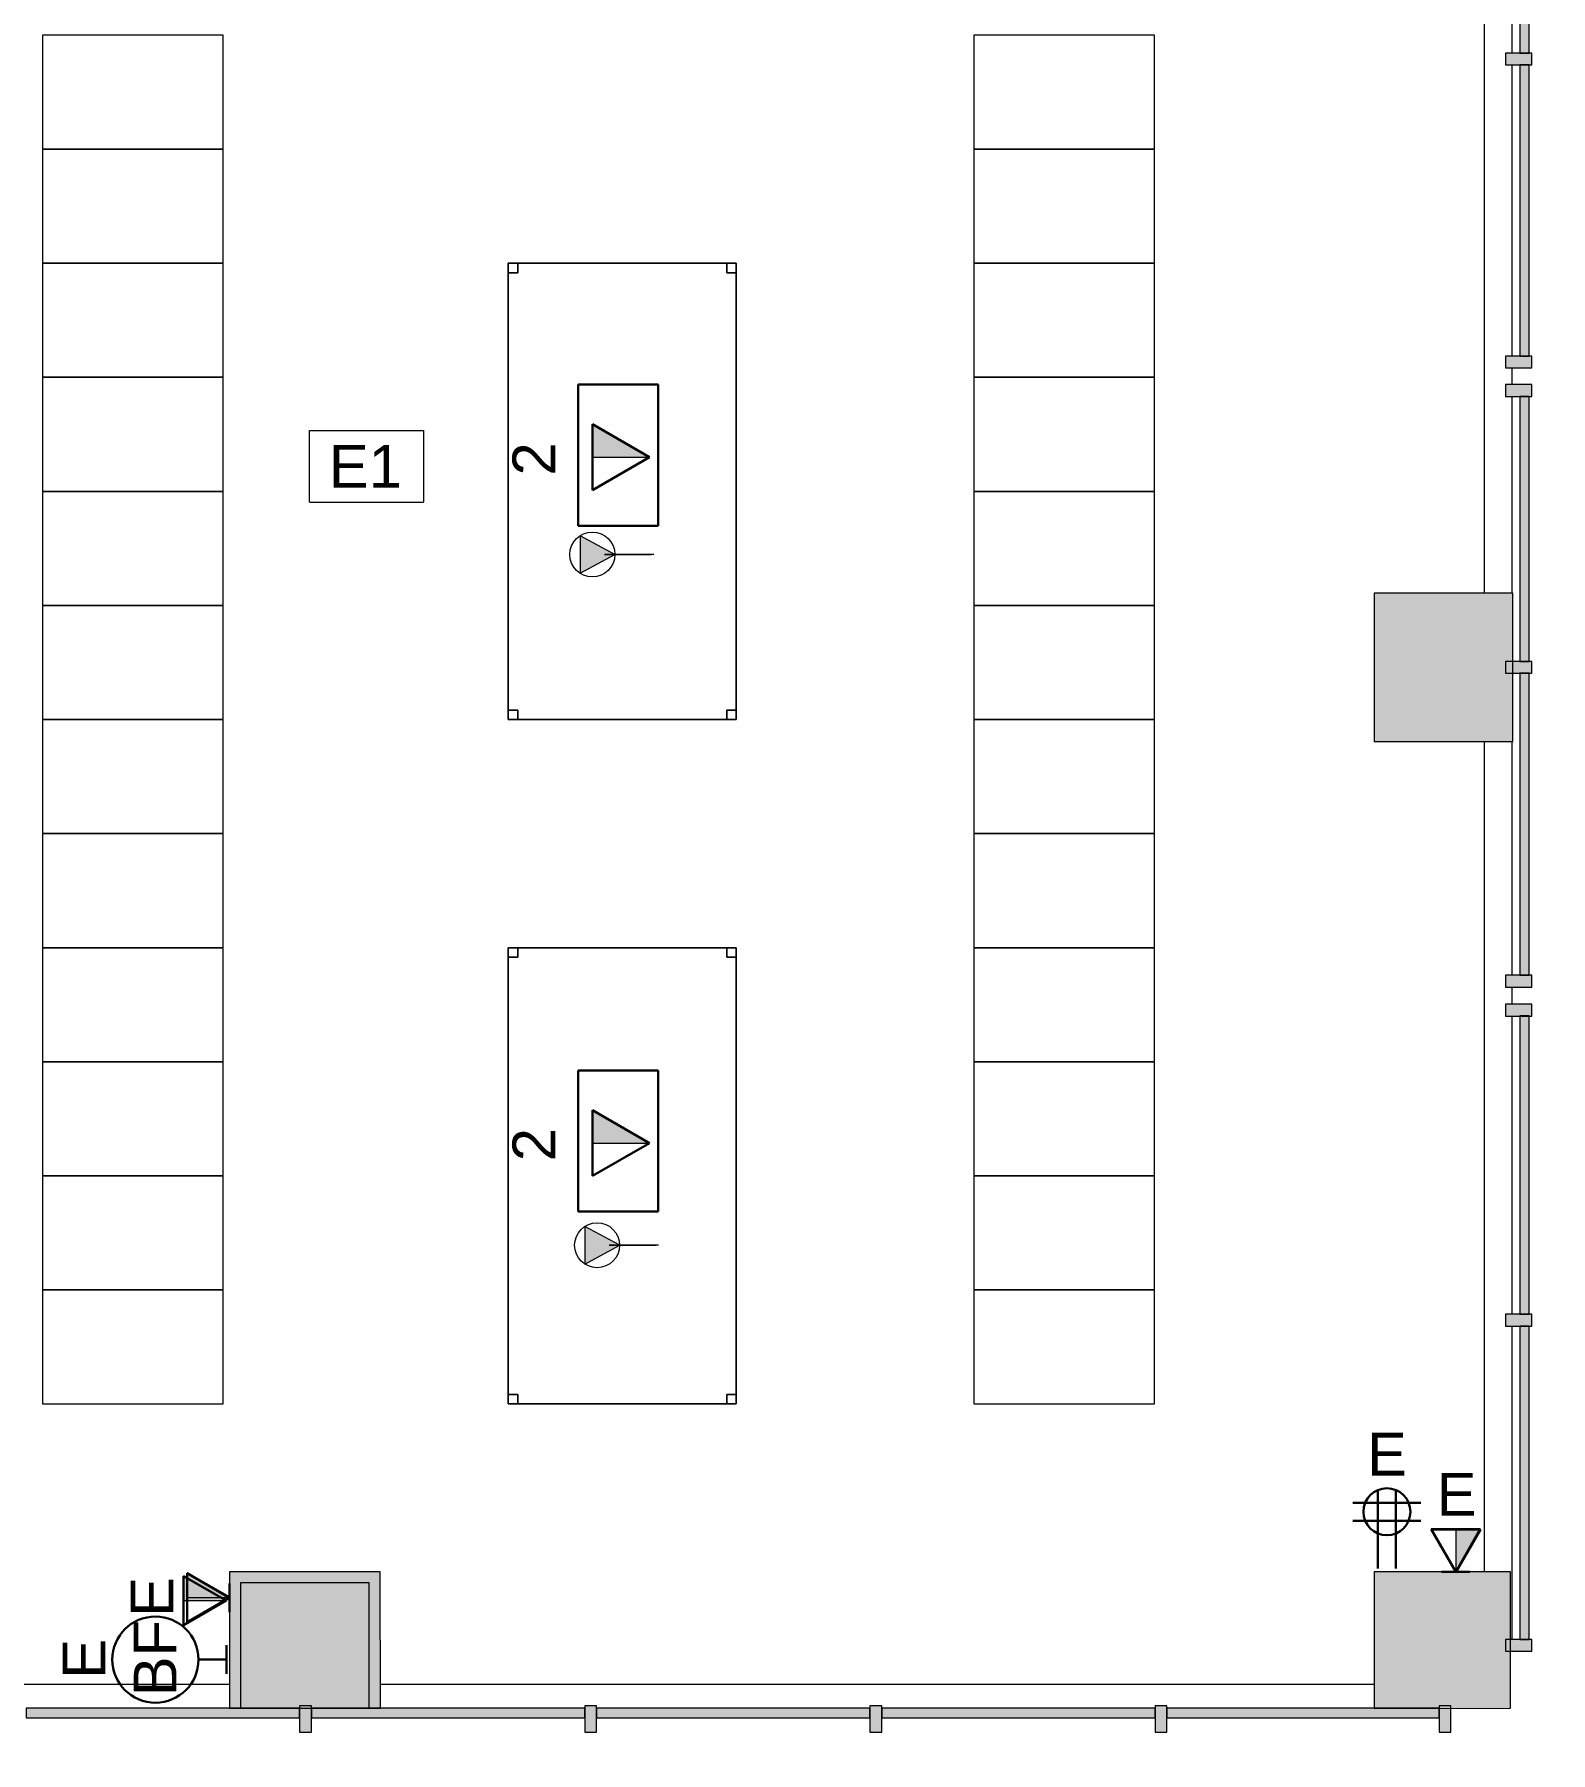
# Model space of a CAD drawing. Header units: inches. Extents: x 385 to 2249, y -1773 to -36.
# Drawn here: x 1874.4 to 2193.4, y -1729.2 to -1367.7 of the extents above; entities that cross this region are included whole.
import ezdxf

# ---------------------------------------------------------------- set-up
doc = ezdxf.new("R2010")
doc.units = ezdxf.units.IN
doc.header["$MEASUREMENT"] = 0
for name, color, linetype, lineweight in [('A-ANNO-KEYN', 231, 'Continuous', 9), ('A-ANNO-NOTE', 131, 'Continuous', 30), ('A-COLS', 52, 'Continuous', 13), ('A-GENM', 13, 'Continuous', 9), ('A-GLAZ-CURT', 52, 'Continuous', 13), ('A-GLAZ-CWMG', 51, 'Continuous', 13), ('A-WALL', 113, 'Continuous', 13), ('I-FURN', 30, 'Continuous', 9)]:
    doc.layers.add(name, color=color, linetype=linetype, lineweight=lineweight)
doc.styles.add('Arial', font='arial.ttf', dxfattribs={"height": 9})
doc.styles.add('Swis721 Lt BT', font='swissl.ttf', dxfattribs={"height": 9})

# ---------------------------------------------------------------- blocks, each defined once
blk = doc.blocks.new('System Panel - Glazed 2-5105823-Level 7 POWER _ SIGNAL')
at = {"layer": 'A-GLAZ-CURT', "lineweight": 9}
blk.add_hatch(color=7, dxfattribs=at).paths.add_polyline_path([(-14.35, 0.25), (28.75, 0.25), (28.75, 2.25), (-28.75, 2.25), (-28.75, 0.25)], flags=0)
at = {"layer": 'A-GLAZ-CURT', "color": 8, "lineweight": 20}
for p, q in [((28.75, 2.25), (-28.75, 2.25)), ((-28.75, 2.25), (-28.75, 0.25)), ((-28.75, 0.25), (28.75, 0.25)), ((28.75, 0.25), (28.75, 2.25))]:
    blk.add_line(p, q, dxfattribs=at)
blk = doc.blocks.new('Rectangular Mullion - 2_5_ x 5_ rectangular-5104493-Level 7 POWER _ SIGNAL')
at = {"layer": 'A-GLAZ-CWMG', "lineweight": 9}
blk.add_hatch(color=7, dxfattribs=at).paths.add_polyline_path([(0, 2.75), (0, -2.75), (-2.5, -2.75), (-2.5, 2.75)], flags=0)
at = {"layer": 'A-GLAZ-CWMG', "color": 8, "lineweight": 20}
for p, q in [((-2.5, 2.75), (0, 2.75)), ((-2.5, -2.75), (-2.5, 2.75)), ((0, 2.75), (0, -2.75)), ((0, -2.75), (-2.5, -2.75))]:
    blk.add_line(p, q, dxfattribs=at)
blk = doc.blocks.new('System Panel - Glazed 2-5104046-Level 7 POWER _ SIGNAL')
at = {"layer": 'A-GLAZ-CURT', "lineweight": 9}
blk.add_hatch(color=7, dxfattribs=at).paths.add_polyline_path([(-28.63, 0.25), (28.63, 0.25), (28.63, 2.25), (-28.63, 2.25)], flags=0)
at = {"layer": 'A-GLAZ-CURT', "color": 8, "lineweight": 20}
for p, q in [((28.63, 2.25), (-28.63, 2.25)), ((-28.63, 2.25), (-28.63, 0.25)), ((-28.63, 0.25), (28.63, 0.25)), ((28.63, 0.25), (28.63, 2.25))]:
    blk.add_line(p, q, dxfattribs=at)
blk = doc.blocks.new('System Panel - Glazed 2-5105010-Level 7 POWER _ SIGNAL')
at = {"layer": 'A-GLAZ-CURT', "lineweight": 9}
blk.add_hatch(color=7, dxfattribs=at).paths.add_polyline_path([(32.96, 2.25), (-32.96, 2.25), (-32.96, 0.25), (32.96, 0.25)], flags=0)
at = {"layer": 'A-GLAZ-CURT', "color": 8, "lineweight": 20}
for p, q in [((32.96, 2.25), (-32.96, 2.25)), ((-32.96, 2.25), (-32.96, 0.25)), ((-32.96, 0.25), (32.96, 0.25)), ((32.96, 0.25), (32.96, 2.25))]:
    blk.add_line(p, q, dxfattribs=at)
blk = doc.blocks.new('System Panel - Glazed 2-5375402-Level 7 POWER _ SIGNAL')
at = {"layer": 'A-GLAZ-CURT', "lineweight": 9}
blk.add_hatch(color=7, dxfattribs=at).paths.add_polyline_path([(31.4, 2.25), (-31.4, 2.25), (-31.4, 0.25), (31.4, 0.25)], flags=0)
at = {"layer": 'A-GLAZ-CURT', "color": 8, "lineweight": 20}
for p, q in [((31.4, 2.25), (-31.4, 2.25)), ((-31.4, 2.25), (-31.4, 0.25)), ((-31.4, 0.25), (31.4, 0.25)), ((31.4, 0.25), (31.4, 2.25))]:
    blk.add_line(p, q, dxfattribs=at)
blk = doc.blocks.new('System Panel - Glazed 2-5375404-Level 7 POWER _ SIGNAL')
at = {"layer": 'A-GLAZ-CURT', "lineweight": 9}
blk.add_hatch(color=7, dxfattribs=at).paths.add_polyline_path([(31.76, 2.25), (-31.76, 2.25), (-31.76, 0.25), (31.76, 0.25)], flags=0)
at = {"layer": 'A-GLAZ-CURT', "color": 8, "lineweight": 20}
for p, q in [((31.76, 2.25), (-31.76, 2.25)), ((-31.76, 2.25), (-31.76, 0.25)), ((-31.76, 0.25), (31.76, 0.25)), ((31.76, 0.25), (31.76, 2.25))]:
    blk.add_line(p, q, dxfattribs=at)
blk = doc.blocks.new('System Panel - Glazed 2-5375664-Level 7 POWER _ SIGNAL')
at = {"layer": 'A-GLAZ-CURT', "lineweight": 9}
blk.add_hatch(color=7, dxfattribs=at).paths.add_polyline_path([(27.875, 2.25), (-27.875, 2.25), (-27.875, 0.25), (27.875, 0.25)], flags=0)
at = {"layer": 'A-GLAZ-CURT', "color": 8, "lineweight": 20}
for p, q in [((27.875, 2.25), (-27.875, 2.25)), ((-27.875, 2.25), (-27.875, 0.25)), ((-27.875, 0.25), (27.875, 0.25)), ((27.875, 0.25), (27.875, 2.25))]:
    blk.add_line(p, q, dxfattribs=at)
blk = doc.blocks.new('System Panel - Glazed 2-5375666-Level 7 POWER _ SIGNAL')
at = {"layer": 'A-GLAZ-CURT', "lineweight": 9}
blk.add_hatch(color=7, dxfattribs=at).paths.add_polyline_path([(30.625, 2.25), (-30.625, 2.25), (-30.625, 0.25), (30.625, 0.25)], flags=0)
at = {"layer": 'A-GLAZ-CURT', "color": 8, "lineweight": 20}
for p, q in [((30.625, 2.25), (-30.625, 2.25)), ((-30.625, 2.25), (-30.625, 0.25)), ((-30.625, 0.25), (30.625, 0.25)), ((30.625, 0.25), (30.625, 2.25))]:
    blk.add_line(p, q, dxfattribs=at)
blk = doc.blocks.new('System Panel - Glazed 2-5104492-Level 7 POWER _ SIGNAL')
at = {"layer": 'A-GLAZ-CURT', "lineweight": 9}
blk.add_hatch(color=7, dxfattribs=at).paths.add_polyline_path([(30.75, 0.25), (30.75, 2.25), (-30.75, 2.25), (-30.75, 0.25), (-12.1, 0.25)], flags=0)
at = {"layer": 'A-GLAZ-CURT', "color": 8, "lineweight": 20}
for p, q in [((30.75, 2.25), (-30.75, 2.25)), ((-30.75, 2.25), (-30.75, 0.25)), ((-30.75, 0.25), (30.75, 0.25)), ((30.75, 0.25), (30.75, 2.25))]:
    blk.add_line(p, q, dxfattribs=at)
blk = doc.blocks.new('Columns 15 - Columns 4-5094592-Level 7 POWER _ SIGNAL')
at = {"layer": 'A-COLS', "color": 8, "lineweight": 20}
for p, q in [((1386.75, -824.84), (1378.58, -849.96)), ((1412.53, -833.21), (1386.75, -824.84)), ((1404.36, -858.34), (1412.53, -833.21)), ((1378.58, -849.96), (1404.36, -858.34))]:
    blk.add_line(p, q, dxfattribs=at)
blk = doc.blocks.new('Walls 59 - Walls 3-5097470-Level 7 POWER _ SIGNAL')
at = {"layer": 'A-WALL', "lineweight": 9}
for p, q in [((54.48, -1088.07), (54.48, -1297.16)), ((54.48, -1328.9), (54.48, -1537.12))]:
    blk.add_line(p, q, dxfattribs=at)
blk = doc.blocks.new('Walls 60 - Walls 3-5097482-Level 7 POWER _ SIGNAL')
at = {"layer": 'A-WALL', "lineweight": 9}
for p, q in [((53.56, -1536.77), (53.56, -1697.7)), ((59.48, -1584.11), (59.48, -1536.77)), ((59.48, -1647.86), (59.48, -1586.61)), ((59.48, -1653.86), (59.48, -1650.36)), ((59.48, -1697.7), (59.48, -1656.36)), ((53.56, -1728.94), (53.56, -1903.63)), ((59.48, -1778.14), (59.48, -1728.94)), ((59.48, -1784.23), (59.48, -1780.64)), ((59.48, -1849.44), (59.48, -1786.73)), ((59.48, -1917.86), (59.48, -1851.94))]:
    blk.add_line(p, q, dxfattribs=at)
blk = doc.blocks.new('Rectangular Table - Rectangular Table-5809072-Level 7 POWER _ SIGNAL')
at = {"layer": 'I-FURN'}
for p, q in [((-46, 24), (-48, 24)), ((-48, 24), (-48, 22)), ((-48, 22), (-48, 24)), ((-48, 24), (-46, 24)), ((48, 24), (-48, 24)), ((-48, 24), (-48, -24)), ((-48, -24), (-48, 24)), ((-48, 24), (48, 24)), ((-48, 22), (-46, 22)), ((-46, 22), (-48, 22)), ((-46, 22), (-46, 24)), ((-46, 24), (-46, 22)), ((46, 24), (46, 22)), ((48, 24), (46, 24)), ((46, 24), (48, 24)), ((46, 22), (46, 24)), ((46, 22), (48, 22)), ((48, 22), (46, 22)), ((48, 22), (48, 24)), ((48, 24), (48, 22)), ((48, -24), (48, 24)), ((48, 24), (48, -24)), ((-46, -22), (-48, -22)), ((-48, -22), (-48, -24)), ((-48, -24), (-48, -22)), ((-48, -22), (-46, -22)), ((-48, -24), (-46, -24)), ((-46, -24), (-48, -24)), ((-48, -24), (48, -24)), ((48, -24), (-48, -24)), ((-46, -24), (-46, -22)), ((-46, -22), (-46, -24)), ((48, -22), (46, -22)), ((46, -22), (46, -24)), ((46, -24), (46, -22)), ((46, -22), (48, -22)), ((46, -24), (48, -24)), ((48, -24), (46, -24)), ((48, -24), (48, -22)), ((48, -22), (48, -24))]:
    blk.add_line(p, q, dxfattribs=at)
blk = doc.blocks.new('Rectangular Mullion - 2_5_ x 5_ rectangular-V82-Level 7 POWER _ SIGNAL')
at = {"layer": 'A-GLAZ-CWMG', "lineweight": 9}
blk.add_hatch(color=7, dxfattribs=at).paths.add_polyline_path([(-2.5, 2.75), (-2.5, -2.75), (0, -2.75), (0, 2.75)], flags=0)
at = {"layer": 'A-GLAZ-CWMG', "color": 8, "lineweight": 20}
for p, q in [((0, 2.75), (-2.5, 2.75)), ((-2.5, 2.75), (-2.5, -2.75)), ((0, -2.75), (0, 2.75)), ((-2.5, -2.75), (0, -2.75))]:
    blk.add_line(p, q, dxfattribs=at)
blk = doc.blocks.new('Columns 55 - Columns 4-5528642-Level 7 POWER _ SIGNAL')
at = {"layer": 'A-COLS', "lineweight": 9}
blk.add_hatch(color=7, dxfattribs=at).paths.add_polyline_path([(2185.49, -1516.48), (2185.49, -1485.24), (2156.27, -1485.24), (2156.27, -1516.48), (2185.37, -1516.48)], flags=0)
at = {"layer": 'A-COLS', "color": 8, "lineweight": 20}
for p, q in [((2185.49, -1485.24), (2156.27, -1485.24)), ((2156.27, -1485.24), (2156.27, -1516.48)), ((2185.49, -1516.48), (2185.49, -1485.24)), ((2156.27, -1516.48), (2185.49, -1516.48))]:
    blk.add_line(p, q, dxfattribs=at)
blk = doc.blocks.new('Columns 56 - Columns 4-5528654-Level 7 POWER _ SIGNAL')
at = {"layer": 'A-COLS', "lineweight": 9}
blk.add_hatch(color=7, dxfattribs=at).paths.add_polyline_path([(1378.22, -846.07), (1405.53, -854.94), (1414.4, -827.61), (1387.09, -818.74), (1379.76, -841.31)], flags=0)
at = {"layer": 'A-COLS', "color": 8, "lineweight": 20}
for p, q in [((1387.09, -818.74), (1378.22, -846.07)), ((1414.4, -827.61), (1387.09, -818.74)), ((1405.53, -854.94), (1414.4, -827.61)), ((1378.22, -846.07), (1405.53, -854.94))]:
    blk.add_line(p, q, dxfattribs=at)
blk = doc.blocks.new('Columns 57 - Columns 4-5528666-Level 7 POWER _ SIGNAL')
at = {"layer": 'A-COLS', "lineweight": 9}
blk.add_hatch(color=7, dxfattribs=at).paths.add_polyline_path([(1376.38, -849.25), (1406.57, -859.06), (1415.44, -831.74), (1385.26, -821.93), (1377.93, -844.49)], flags=0)
at = {"layer": 'A-COLS', "color": 8, "lineweight": 20}
for p, q in [((1385.26, -821.93), (1376.38, -849.25)), ((1415.44, -831.74), (1385.26, -821.93)), ((1406.57, -859.06), (1415.44, -831.74)), ((1376.38, -849.25), (1406.57, -859.06))]:
    blk.add_line(p, q, dxfattribs=at)
blk = doc.blocks.new('RACKS6 - RACKS-5895719-Level 7 POWER _ SIGNAL')
at = {"layer": 'A-GENM', "lineweight": 20}
for p, q in [((1823.09, -1271.86), (1785.09, -1271.86)), ((1785.09, -1271.86), (1785.09, -1295.86)), ((1823.09, -1295.86), (1823.09, -1271.86)), ((1785.09, -1295.86), (1823.09, -1295.86))]:
    blk.add_line(p, q, dxfattribs=at)
blk = doc.blocks.new('RACKS7 - RACKS-5895731-Level 7 POWER _ SIGNAL')
at = {"layer": 'A-GENM', "lineweight": 20}
for p, q in [((1823.09, -1271.86), (1785.09, -1271.86)), ((1785.09, -1271.86), (1785.09, -1295.86)), ((1823.09, -1295.86), (1823.09, -1271.86)), ((1785.09, -1295.86), (1823.09, -1295.86))]:
    blk.add_line(p, q, dxfattribs=at)
blk = doc.blocks.new('RACKS8 - RACKS-5895743-Level 7 POWER _ SIGNAL')
at = {"layer": 'A-GENM', "lineweight": 20}
for p, q in [((1823.09, -1271.86), (1785.09, -1271.86)), ((1785.09, -1271.86), (1785.09, -1295.86)), ((1823.09, -1295.86), (1823.09, -1271.86)), ((1785.09, -1295.86), (1823.09, -1295.86))]:
    blk.add_line(p, q, dxfattribs=at)
blk = doc.blocks.new('RACKS9 - RACKS-5895755-Level 7 POWER _ SIGNAL')
at = {"layer": 'A-GENM', "lineweight": 20}
for p, q in [((1823.09, -1271.86), (1785.09, -1271.86)), ((1785.09, -1271.86), (1785.09, -1295.86)), ((1823.09, -1295.86), (1823.09, -1271.86)), ((1785.09, -1295.86), (1823.09, -1295.86))]:
    blk.add_line(p, q, dxfattribs=at)
blk = doc.blocks.new('RACKS10 - RACKS-5895767-Level 7 POWER _ SIGNAL')
at = {"layer": 'A-GENM', "lineweight": 20}
for p, q in [((1823.09, -1271.86), (1785.09, -1271.86)), ((1785.09, -1271.86), (1785.09, -1295.86)), ((1823.09, -1295.86), (1823.09, -1271.86)), ((1785.09, -1295.86), (1823.09, -1295.86))]:
    blk.add_line(p, q, dxfattribs=at)
blk = doc.blocks.new('RACKS11 - RACKS-5895779-Level 7 POWER _ SIGNAL')
at = {"layer": 'A-GENM', "lineweight": 20}
for p, q in [((1823.09, -1271.86), (1785.09, -1271.86)), ((1785.09, -1271.86), (1785.09, -1295.86)), ((1823.09, -1295.86), (1823.09, -1271.86)), ((1785.09, -1295.86), (1823.09, -1295.86))]:
    blk.add_line(p, q, dxfattribs=at)
blk = doc.blocks.new('RACKS12 - RACKS-5895791-Level 7 POWER _ SIGNAL')
at = {"layer": 'A-GENM', "lineweight": 20}
for p, q in [((1823.09, -1271.86), (1785.09, -1271.86)), ((1785.09, -1271.86), (1785.09, -1295.86)), ((1823.09, -1295.86), (1823.09, -1271.86)), ((1785.09, -1295.86), (1823.09, -1295.86))]:
    blk.add_line(p, q, dxfattribs=at)
blk = doc.blocks.new('RACKS13 - RACKS-5895803-Level 7 POWER _ SIGNAL')
at = {"layer": 'A-GENM', "lineweight": 20}
for p, q in [((1823.09, -1271.86), (1785.09, -1271.86)), ((1785.09, -1271.86), (1785.09, -1295.86)), ((1823.09, -1295.86), (1823.09, -1271.86)), ((1785.09, -1295.86), (1823.09, -1295.86))]:
    blk.add_line(p, q, dxfattribs=at)
blk = doc.blocks.new('RACKS14 - RACKS-5895815-Level 7 POWER _ SIGNAL')
at = {"layer": 'A-GENM', "lineweight": 20}
for p, q in [((1823.09, -1271.86), (1785.09, -1271.86)), ((1785.09, -1271.86), (1785.09, -1295.86)), ((1823.09, -1295.86), (1823.09, -1271.86)), ((1785.09, -1295.86), (1823.09, -1295.86))]:
    blk.add_line(p, q, dxfattribs=at)
blk = doc.blocks.new('RACKS15 - RACKS-5895827-Level 7 POWER _ SIGNAL')
at = {"layer": 'A-GENM', "lineweight": 20}
for p, q in [((1823.09, -1271.86), (1785.09, -1271.86)), ((1785.09, -1271.86), (1785.09, -1295.86)), ((1823.09, -1295.86), (1823.09, -1271.86)), ((1785.09, -1295.86), (1823.09, -1295.86))]:
    blk.add_line(p, q, dxfattribs=at)
blk = doc.blocks.new('RACKS16 - RACKS-5895839-Level 7 POWER _ SIGNAL')
at = {"layer": 'A-GENM', "lineweight": 20}
for p, q in [((1823.09, -1271.86), (1785.09, -1271.86)), ((1785.09, -1271.86), (1785.09, -1295.86)), ((1823.09, -1295.86), (1823.09, -1271.86)), ((1785.09, -1295.86), (1823.09, -1295.86))]:
    blk.add_line(p, q, dxfattribs=at)
blk = doc.blocks.new('RACKS17 - RACKS-5895851-Level 7 POWER _ SIGNAL')
at = {"layer": 'A-GENM', "lineweight": 20}
for p, q in [((1823.09, -1271.86), (1785.09, -1271.86)), ((1785.09, -1271.86), (1785.09, -1295.86)), ((1823.09, -1295.86), (1823.09, -1271.86)), ((1785.09, -1295.86), (1823.09, -1295.86))]:
    blk.add_line(p, q, dxfattribs=at)
blk = doc.blocks.new('RACKS131 - RACKS-5895917-Level 7 POWER _ SIGNAL')
at = {"layer": 'A-GENM', "lineweight": 20}
for p, q in [((1823.09, -1271.86), (1785.09, -1271.86)), ((1785.09, -1271.86), (1785.09, -1295.86)), ((1823.09, -1295.86), (1823.09, -1271.86)), ((1785.09, -1295.86), (1823.09, -1295.86))]:
    blk.add_line(p, q, dxfattribs=at)
blk = doc.blocks.new('RACKS132 - RACKS-5895929-Level 7 POWER _ SIGNAL')
at = {"layer": 'A-GENM', "lineweight": 20}
for p, q in [((1823.09, -1271.86), (1785.09, -1271.86)), ((1785.09, -1271.86), (1785.09, -1295.86)), ((1823.09, -1295.86), (1823.09, -1271.86)), ((1785.09, -1295.86), (1823.09, -1295.86))]:
    blk.add_line(p, q, dxfattribs=at)
blk = doc.blocks.new('RACKS133 - RACKS-5895941-Level 7 POWER _ SIGNAL')
at = {"layer": 'A-GENM', "lineweight": 20}
for p, q in [((1823.09, -1271.86), (1785.09, -1271.86)), ((1785.09, -1271.86), (1785.09, -1295.86)), ((1823.09, -1295.86), (1823.09, -1271.86)), ((1785.09, -1295.86), (1823.09, -1295.86))]:
    blk.add_line(p, q, dxfattribs=at)
blk = doc.blocks.new('RACKS134 - RACKS-5895953-Level 7 POWER _ SIGNAL')
at = {"layer": 'A-GENM', "lineweight": 20}
for p, q in [((1823.09, -1271.86), (1785.09, -1271.86)), ((1785.09, -1271.86), (1785.09, -1295.86)), ((1823.09, -1295.86), (1823.09, -1271.86)), ((1785.09, -1295.86), (1823.09, -1295.86))]:
    blk.add_line(p, q, dxfattribs=at)
blk = doc.blocks.new('RACKS135 - RACKS-5895965-Level 7 POWER _ SIGNAL')
at = {"layer": 'A-GENM', "lineweight": 20}
for p, q in [((1823.09, -1271.86), (1785.09, -1271.86)), ((1785.09, -1271.86), (1785.09, -1295.86)), ((1823.09, -1295.86), (1823.09, -1271.86)), ((1785.09, -1295.86), (1823.09, -1295.86))]:
    blk.add_line(p, q, dxfattribs=at)
blk = doc.blocks.new('RACKS136 - RACKS-5895977-Level 7 POWER _ SIGNAL')
at = {"layer": 'A-GENM', "lineweight": 20}
for p, q in [((1823.09, -1271.86), (1785.09, -1271.86)), ((1785.09, -1271.86), (1785.09, -1295.86)), ((1823.09, -1295.86), (1823.09, -1271.86)), ((1785.09, -1295.86), (1823.09, -1295.86))]:
    blk.add_line(p, q, dxfattribs=at)
blk = doc.blocks.new('RACKS137 - RACKS-5895989-Level 7 POWER _ SIGNAL')
at = {"layer": 'A-GENM', "lineweight": 20}
for p, q in [((1823.09, -1271.86), (1785.09, -1271.86)), ((1785.09, -1271.86), (1785.09, -1295.86)), ((1823.09, -1295.86), (1823.09, -1271.86)), ((1785.09, -1295.86), (1823.09, -1295.86))]:
    blk.add_line(p, q, dxfattribs=at)
blk = doc.blocks.new('RACKS138 - RACKS-5896001-Level 7 POWER _ SIGNAL')
at = {"layer": 'A-GENM', "lineweight": 20}
for p, q in [((1823.09, -1271.86), (1785.09, -1271.86)), ((1785.09, -1271.86), (1785.09, -1295.86)), ((1823.09, -1295.86), (1823.09, -1271.86)), ((1785.09, -1295.86), (1823.09, -1295.86))]:
    blk.add_line(p, q, dxfattribs=at)
blk = doc.blocks.new('RACKS139 - RACKS-5896013-Level 7 POWER _ SIGNAL')
at = {"layer": 'A-GENM', "lineweight": 20}
for p, q in [((1823.09, -1271.86), (1785.09, -1271.86)), ((1785.09, -1271.86), (1785.09, -1295.86)), ((1823.09, -1295.86), (1823.09, -1271.86)), ((1785.09, -1295.86), (1823.09, -1295.86))]:
    blk.add_line(p, q, dxfattribs=at)
blk = doc.blocks.new('RACKS140 - RACKS-5896025-Level 7 POWER _ SIGNAL')
at = {"layer": 'A-GENM', "lineweight": 20}
for p, q in [((1823.09, -1271.86), (1785.09, -1271.86)), ((1785.09, -1271.86), (1785.09, -1295.86)), ((1823.09, -1295.86), (1823.09, -1271.86)), ((1785.09, -1295.86), (1823.09, -1295.86))]:
    blk.add_line(p, q, dxfattribs=at)
blk = doc.blocks.new('RACKS141 - RACKS-5896037-Level 7 POWER _ SIGNAL')
at = {"layer": 'A-GENM', "lineweight": 20}
for p, q in [((1823.09, -1271.86), (1785.09, -1271.86)), ((1785.09, -1271.86), (1785.09, -1295.86)), ((1823.09, -1295.86), (1823.09, -1271.86)), ((1785.09, -1295.86), (1823.09, -1295.86))]:
    blk.add_line(p, q, dxfattribs=at)
blk = doc.blocks.new('RACKS142 - RACKS-5896049-Level 7 POWER _ SIGNAL')
at = {"layer": 'A-GENM', "lineweight": 20}
for p, q in [((1823.09, -1271.86), (1785.09, -1271.86)), ((1785.09, -1271.86), (1785.09, -1295.86)), ((1823.09, -1295.86), (1823.09, -1271.86)), ((1785.09, -1295.86), (1823.09, -1295.86))]:
    blk.add_line(p, q, dxfattribs=at)
blk = doc.blocks.new('Keynote Tag - Keynote Number - Boxed-135510-Level 7 POWER _ SIGNAL')
at = {"layer": 'A-ANNO-KEYN'}
for p, q in [((-0.125, -0.0792), (-0.125, 0.0781)), ((-0.125, 0.0781), (0.125, 0.0781)), ((0.125, 0.0781), (0.125, -0.0792)), ((-0.125, -0.0792), (0.125, -0.0792))]:
    blk.add_line(p, q, dxfattribs=at)

msp = doc.modelspace()

# ---------------------------------------------------------------- hatches: boundary and pattern name
at = {"layer": 'A-ANNO-NOTE', "lineweight": 9}
for points in [[(2003.86, -1456.68), (1991.86, -1449.75), (1991.86, -1456.68)], [(1989.23, -1481.1), (1996.55, -1477.15), (1989.23, -1473.2)], [(2003.86, -1600.96), (1991.86, -1594.04), (1991.86, -1600.96)], [(1990.23, -1626.42), (1997.55, -1622.47), (1990.23, -1618.53)], [(2173.49, -1691.23), (2178.64, -1682.29), (2173.49, -1682.29)], [(1915.52, -1696.6), (1906.58, -1691.44), (1906.58, -1696.6)], [(1914.74, -1697.23), (1905.81, -1692.07), (1905.81, -1697.23)]]:
    msp.add_hatch(color=256, dxfattribs=at).paths.add_polyline_path(points, flags=0)

# ---------------------------------------------------------------- linework, layer by layer
at = {"layer": 'A-ANNO-NOTE'}
for p, q in [((1988.81, -1471.12), (1988.81, -1441.4)), ((1988.81, -1441.4), (2005.62, -1441.4)), ((2005.62, -1441.4), (2005.62, -1471.12)), ((1991.86, -1463.61), (1991.86, -1449.75)), ((1991.86, -1449.75), (2003.86, -1456.68)), ((2003.86, -1456.68), (1991.86, -1463.61)), ((2005.62, -1471.12), (1988.81, -1471.12)), ((1988.81, -1615.4), (1988.81, -1585.68)), ((1988.81, -1585.68), (2005.62, -1585.68)), ((2005.62, -1585.68), (2005.62, -1615.4)), ((1991.86, -1607.89), (1991.86, -1594.04)), ((1991.86, -1594.04), (2003.86, -1600.96)), ((2003.86, -1600.96), (1991.86, -1607.89)), ((2005.62, -1615.4), (1988.81, -1615.4)), ((2151.8, -1676.63), (2166.15, -1676.63)), ((2157.06, -1690.51), (2157.06, -1673.98)), ((2160.89, -1690.51), (2160.89, -1673.98)), ((2151.8, -1680.46), (2166.15, -1680.46)), ((2173.45, -1691.16), (2168.29, -1682.23)), ((2168.29, -1682.23), (2178.61, -1682.23)), ((2173.49, -1691.23), (2168.33, -1682.29)), ((2168.33, -1682.29), (2178.64, -1682.29)), ((2173.45, -1691.16), (2178.61, -1682.23)), ((2173.49, -1691.23), (2178.64, -1682.29)), ((1915.45, -1696.64), (1906.52, -1691.48)), ((1906.52, -1701.8), (1906.52, -1691.48)), ((1915.52, -1696.6), (1906.58, -1691.44)), ((1906.58, -1701.76), (1906.58, -1691.44)), ((2176.45, -1691.16), (2170.45, -1691.16)), ((1914.74, -1697.23), (1905.81, -1692.07)), ((1905.81, -1702.39), (1905.81, -1692.07)), ((1915.45, -1693.64), (1915.45, -1699.64)), ((1914.74, -1697.23), (1905.81, -1702.39)), ((1915.45, -1696.64), (1906.52, -1701.8)), ((1915.52, -1696.6), (1906.58, -1701.76)), ((1914.8, -1709.64), (1908.94, -1709.64)), ((1914.8, -1706.64), (1914.8, -1712.64))]:
    msp.add_line(p, q, dxfattribs=at)
at = {"layer": 'A-ANNO-NOTE', "lineweight": 9}
for p, q in [((2003.86, -1456.68), (1991.86, -1449.75)), ((1991.86, -1449.75), (1991.86, -1456.68)), ((1991.86, -1456.68), (2003.86, -1456.68)), ((1989.23, -1473.2), (1989.23, -1481.1)), ((1996.55, -1477.15), (1989.23, -1473.2)), ((1989.23, -1481.1), (1996.55, -1477.15)), ((1994.35, -1477.14), (2004.26, -1477.14)), ((1994.35, -1477.14), (1999.53, -1477.14)), ((2004.72, -1477.14), (1994.35, -1477.14)), ((2003.86, -1600.96), (1991.86, -1594.04)), ((1991.86, -1594.04), (1991.86, -1600.96)), ((1991.86, -1600.96), (2003.86, -1600.96)), ((1990.23, -1618.53), (1990.23, -1626.42)), ((1997.55, -1622.47), (1990.23, -1618.53)), ((1990.23, -1626.42), (1997.55, -1622.47)), ((1995.35, -1622.47), (2005.26, -1622.47)), ((1995.35, -1622.47), (2000.53, -1622.47)), ((2005.72, -1622.47), (1995.35, -1622.47)), ((2173.49, -1691.23), (2178.64, -1682.29)), ((2178.64, -1682.29), (2173.49, -1682.29)), ((2173.49, -1682.29), (2173.49, -1691.23)), ((1915.52, -1696.6), (1906.58, -1691.44)), ((1906.58, -1691.44), (1906.58, -1696.6)), ((1914.74, -1697.23), (1905.81, -1692.07)), ((1905.81, -1692.07), (1905.81, -1697.23)), ((1905.81, -1697.23), (1914.74, -1697.23)), ((1906.58, -1696.6), (1915.52, -1696.6))]:
    msp.add_line(p, q, dxfattribs=at)
for centre in [(1991.8, -1477.14), (1992.8, -1622.47)]:
    msp.add_circle(centre, 4.73, dxfattribs=at)
at = {"layer": 'A-ANNO-NOTE'}
for centre, radius in [((2158.98, -1678.54), 4.95), ((1899.87, -1709.64), 9.07)]:
    msp.add_circle(centre, radius, dxfattribs=at)

# ---------------------------------------------------------------- block references
at = {"layer": 'A-ANNO-KEYN', "xscale": 95.99999999999994, "yscale": 95.99999999999994, "zscale": 95.99999999999994}
msp.add_blockref('Keynote Tag - Keynote Number - Boxed-135510-Level 7 POWER _ SIGNAL', (1944.26, -1458.54), dxfattribs=at)
at = {"layer": 'A-COLS', "lineweight": 9}
msp.add_blockref('Columns 55 - Columns 4-5528642-Level 7 POWER _ SIGNAL', (0, 0), dxfattribs=at)
at = {"layer": 'A-COLS', "lineweight": 9, "rotation": 18.00000000000044}
for name, p in [('Columns 57 - Columns 4-5528666-Level 7 POWER _ SIGNAL', (344, -1337.53)), ('Columns 56 - Columns 4-5528654-Level 7 POWER _ SIGNAL', (584.06, -1341.13)), ('Columns 15 - Columns 4-5094592-Level 7 POWER _ SIGNAL', (344, -1337.53))]:
    msp.add_blockref(name, p, dxfattribs=at)
at = {"layer": 'A-GENM'}
for name, p in [('RACKS6 - RACKS-5895719-Level 7 POWER _ SIGNAL', (91, -96)), ('RACKS131 - RACKS-5895917-Level 7 POWER _ SIGNAL', (287, -96)), ('RACKS7 - RACKS-5895731-Level 7 POWER _ SIGNAL', (91, -120)), ('RACKS132 - RACKS-5895929-Level 7 POWER _ SIGNAL', (287, -120)), ('RACKS8 - RACKS-5895743-Level 7 POWER _ SIGNAL', (91, -144)), ('RACKS133 - RACKS-5895941-Level 7 POWER _ SIGNAL', (287, -144)), ('RACKS9 - RACKS-5895755-Level 7 POWER _ SIGNAL', (91, -168)), ('RACKS134 - RACKS-5895953-Level 7 POWER _ SIGNAL', (287, -168)), ('RACKS10 - RACKS-5895767-Level 7 POWER _ SIGNAL', (91, -192)), ('RACKS135 - RACKS-5895965-Level 7 POWER _ SIGNAL', (287, -192)), ('RACKS11 - RACKS-5895779-Level 7 POWER _ SIGNAL', (91, -216)), ('RACKS136 - RACKS-5895977-Level 7 POWER _ SIGNAL', (287, -216)), ('RACKS12 - RACKS-5895791-Level 7 POWER _ SIGNAL', (91, -240)), ('RACKS137 - RACKS-5895989-Level 7 POWER _ SIGNAL', (287, -240)), ('RACKS13 - RACKS-5895803-Level 7 POWER _ SIGNAL', (91, -264)), ('RACKS138 - RACKS-5896001-Level 7 POWER _ SIGNAL', (287, -264)), ('RACKS14 - RACKS-5895815-Level 7 POWER _ SIGNAL', (91, -288)), ('RACKS139 - RACKS-5896013-Level 7 POWER _ SIGNAL', (287, -288)), ('RACKS15 - RACKS-5895827-Level 7 POWER _ SIGNAL', (91, -312)), ('RACKS140 - RACKS-5896025-Level 7 POWER _ SIGNAL', (287, -312)), ('RACKS16 - RACKS-5895839-Level 7 POWER _ SIGNAL', (91, -336)), ('RACKS141 - RACKS-5896037-Level 7 POWER _ SIGNAL', (287, -336)), ('RACKS17 - RACKS-5895851-Level 7 POWER _ SIGNAL', (91, -360)), ('RACKS142 - RACKS-5896049-Level 7 POWER _ SIGNAL', (287, -360))]:
    msp.add_blockref(name, p, dxfattribs=at)
at = {"layer": 'A-GLAZ-CURT', "lineweight": 9, "rotation": 269.9999999999988}
for name, p in [('System Panel - Glazed 2-5104492-Level 7 POWER _ SIGNAL', (2186.69, -1340.89)), ('System Panel - Glazed 2-5375666-Level 7 POWER _ SIGNAL', (2186.69, -1404.77)), ('System Panel - Glazed 2-5375664-Level 7 POWER _ SIGNAL', (2186.69, -1471.77)), ('System Panel - Glazed 2-5375404-Level 7 POWER _ SIGNAL', (2186.69, -1533.9)), ('System Panel - Glazed 2-5375402-Level 7 POWER _ SIGNAL', (2186.69, -1605.57)), ('System Panel - Glazed 2-5105010-Level 7 POWER _ SIGNAL', (2186.69, -1672.43))]:
    msp.add_blockref(name, p, dxfattribs=at)
at = {"layer": 'A-GLAZ-CURT', "lineweight": 9}
for name, p in [('System Panel - Glazed 2-5105823-Level 7 POWER _ SIGNAL', (1901.45, -1722.14)), ('System Panel - Glazed 2-5105823-Level 7 POWER _ SIGNAL', (1961.45, -1722.14)), ('System Panel - Glazed 2-5105823-Level 7 POWER _ SIGNAL', (2021.45, -1722.14)), ('System Panel - Glazed 2-5105823-Level 7 POWER _ SIGNAL', (2081.45, -1722.14)), ('System Panel - Glazed 2-5104046-Level 7 POWER _ SIGNAL', (2141.33, -1722.14))]:
    msp.add_blockref(name, p, dxfattribs=at)
at = {"layer": 'A-GLAZ-CWMG', "lineweight": 9, "extrusion": (0, 0, -1)}
for p, rotation in [((-2186.69, -1374.14), 270.0000000000012), ((-2186.69, -1437.89), 270.0000000000012), ((-2186.69, -1502.14), 270.0000000000012), ((-2186.69, -1568.17), 270.0000000000012), ((-2186.69, -1639.47), 270.0000000000012), ((-2186.69, -1707.89), 270.0000000000012), ((-1932.7, -1722.14), 180), ((-1992.7, -1722.14), 180), ((-2052.7, -1722.14), 180), ((-2112.7, -1722.14), 180), ((-2172.45, -1722.14), 180)]:
    msp.add_blockref('Rectangular Mullion - 2_5_ x 5_ rectangular-5104493-Level 7 POWER _ SIGNAL', p, dxfattribs=dict(at, rotation=rotation))
at = {"layer": 'A-GLAZ-CWMG', "lineweight": 9, "rotation": 89.9999999999988}
for p in [(2186.69, -1441.39), (2186.69, -1571.76)]:
    msp.add_blockref('Rectangular Mullion - 2_5_ x 5_ rectangular-V82-Level 7 POWER _ SIGNAL', p, dxfattribs=at)
at = {"layer": 'A-WALL', "lineweight": 9}
msp.add_blockref('Walls 60 - Walls 3-5097482-Level 7 POWER _ SIGNAL', (2125.89, 212.47), dxfattribs=at)
at = {"layer": 'A-WALL', "lineweight": 9, "rotation": 270.0000000000001}
msp.add_blockref('Walls 59 - Walls 3-5097470-Level 7 POWER _ SIGNAL', (3244.34, -1660.41), dxfattribs=at)
at = {"layer": 'I-FURN', "rotation": 90.00000000000006}
for p in [(1998.09, -1463.86), (1998.09, -1607.86)]:
    msp.add_blockref('Rectangular Table - Rectangular Table-5809072-Level 7 POWER _ SIGNAL', p, dxfattribs=at)

# ---------------------------------------------------------------- texts
at = {"layer": 'A-ANNO-KEYN', "insert": (1936.35, -1454.09), "char_height": 9, "width": 18.786, "attachment_point": 1, "style": 'Arial'}
msp.add_mtext('E1', dxfattribs=at)
at = {"layer": 'A-ANNO-NOTE', "lineweight": 9, "char_height": 9, "attachment_point": 1, "rotation": 90, "style": 'Swis721 Lt BT'}
for s, insert, width in [('2', (1974.99, -1460.52), 8.181), ('2', (1974.99, -1604.8), 8.181), ('E', (1894.65, -1700.65), 9.393), ('BF', (1895.3, -1717.36), 18.786), ('E', (1880.32, -1713.67), 9.393)]:
    msp.add_mtext(s, dxfattribs=dict(at, insert=insert, width=width))
at = {"layer": 'A-ANNO-NOTE', "lineweight": 9, "char_height": 9, "width": 9.393, "attachment_point": 1, "style": 'Swis721 Lt BT'}
for insert in [(2154.8, -1661.92), (2169.44, -1670.37)]:
    msp.add_mtext('E', dxfattribs=dict(at, insert=insert))

doc.saveas('drawing.dxf')
